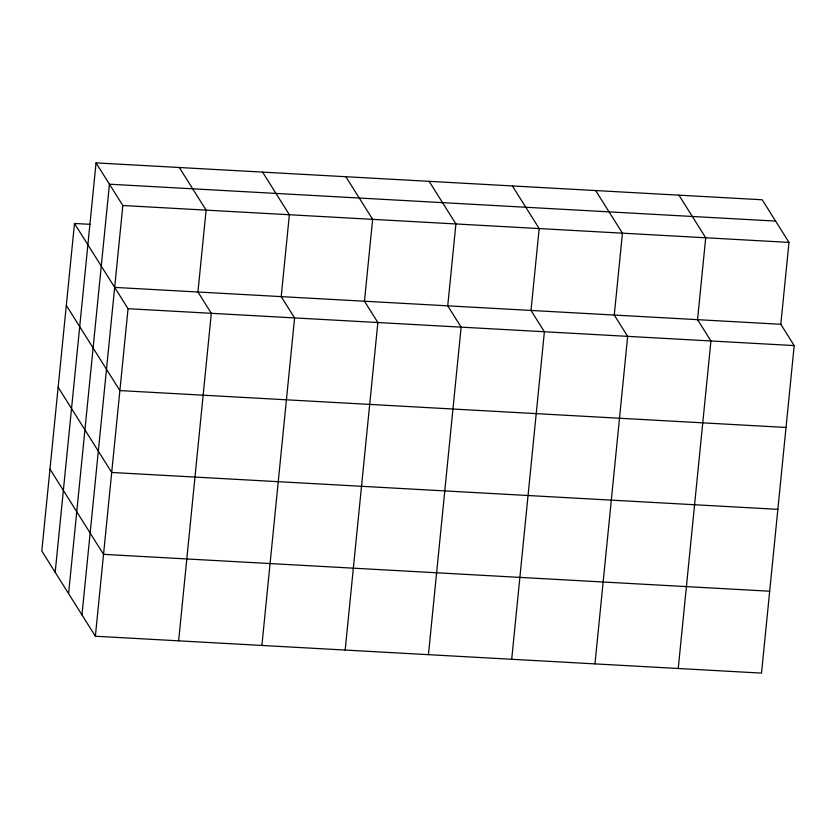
<?xml version="1.0" encoding="UTF-8"?>
<svg xmlns="http://www.w3.org/2000/svg" width="836" height="836" viewBox="0 0 836 836"><rect width="100%" height="100%" fill="white"/><g stroke="black" fill="none" stroke-linecap="round" stroke-linejoin="round"><path stroke-width="1.25" d="M90.1 224.33L74.488 223.473L41.8 550.987L95.367 636.227L761.512 673.105L794.2 345.581L780.814 324.274L788.985 242.388L762.202 199.773L96.056 162.895L55.186 572.294M68.583 593.612L109.443 184.202L775.589 221.08M81.97 614.92L122.84 205.52L96.056 162.895M95.367 636.227L128.054 308.703L74.488 223.473M178.632 640.836L211.32 313.312L197.933 292.004L206.105 210.129L179.322 167.503M261.898 645.444L294.596 317.92L281.199 296.613L289.371 214.737L262.588 172.122M345.174 650.053L377.862 322.529L364.465 301.221L372.637 219.345L345.864 176.73M428.44 654.661L461.127 327.148L447.741 305.83L455.913 223.954L429.129 181.339M511.705 659.27L544.393 331.756L531.006 310.449L539.178 228.562L512.395 185.947M594.971 663.878L627.669 336.365L614.272 315.057L622.444 233.171L595.66 190.556M678.236 668.497L710.934 340.973L697.537 319.665L705.709 237.779L678.926 195.164M122.84 205.52L788.985 242.388M114.668 287.396L780.814 324.274M128.054 308.703L794.2 345.581M786.028 427.457L119.882 390.579L66.316 305.349M777.856 509.343L111.71 472.465L58.144 387.235M769.684 591.219L103.539 554.341L49.972 469.111"/></g></svg>
